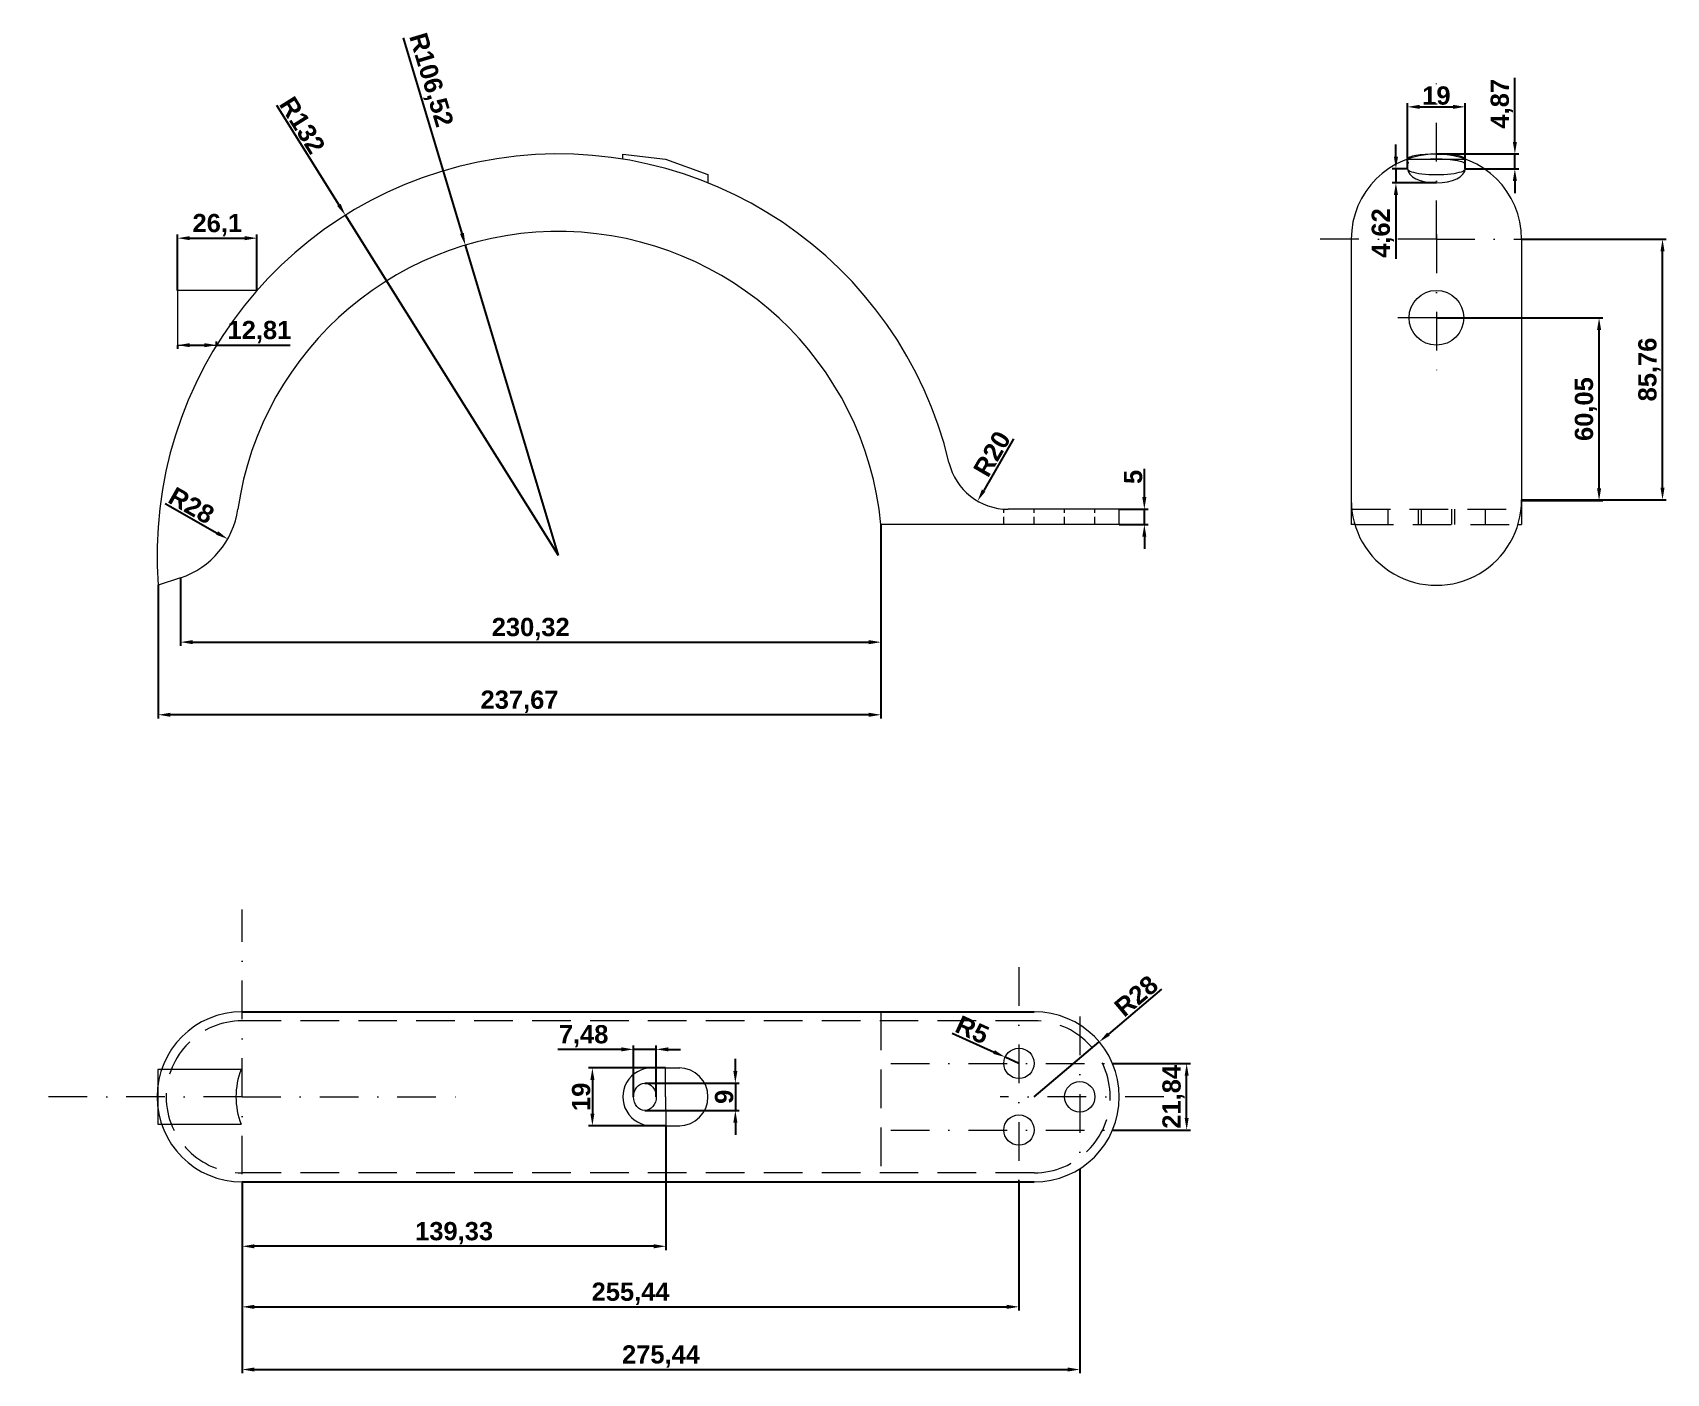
# Model space of a CAD drawing. Header units: millimetres. Extents: x 33 to 570, y 60 to 500.
import ezdxf

# ---------------------------------------------------------------- set-up
doc = ezdxf.new("R2010")
doc.units = ezdxf.units.MM
doc.linetypes.add('TRAZO_Y_PUNTO', pattern=[25.4, 12.7, -6.35, 0, -6.35])
doc.linetypes.add('TRAZOS', pattern=[19.05, 12.7, -6.35])
for name, color, linetype, lineweight in [('01_Contornos', 7, 'Continuous', 20), ('02_Ocultas', 4, 'TRAZOS', 20), ('03_Ejes', 1, 'TRAZO_Y_PUNTO', 18), ('04_Cotas', 3, 'Continuous', 18)]:
    doc.layers.add(name, color=color, linetype=linetype, lineweight=lineweight)
doc.styles.add('EstiloCota', font='arialbd.ttf', dxfattribs={"height": 6})
doc.dimstyles.new('CotasUNE', dxfattribs={"dimtxt": 10, "dimasz": 4, "dimexe": 1.25, "dimexo": 0, "dimtad": 1, "dimtxsty": 'EstiloCota', "dimcen": 2.5, "dimclrd": 256, "dimclrt": 256, "dimadec": 0, "dimazin": 0, "dimtfac": 1, "dimtmove": 0, "dimatfit": 3, "dimfxl": 1, "dimarcsym": 0})

# ---------------------------------------------------------------- blocks, each defined once
blk = doc.blocks.new('*D3')
at = {"layer": '04_Cotas', "color": 0, "lineweight": -2, "transparency": 16777216}
for p, q in [((376.88, 126.86), (376.88, 59.57)), ((101.44, 122.51), (101.44, 59.57))]:
    blk.add_line(p, q, dxfattribs=at)
at = {"layer": '04_Cotas', "lineweight": -2, "transparency": 16777216}
blk.add_line((105.44, 60.82), (372.88, 60.82), dxfattribs=at)
at = {"layer": '04_Cotas', "transparency": 16777216}
for points in [[(105.44, 61.48), (105.44, 60.15), (101.44, 60.82)], [(372.88, 61.48), (372.88, 60.15), (376.88, 60.82)]]:
    blk.add_solid(points, dxfattribs=at)
at = {"layer": 'Defpoints', "color": 0}
for p in [(376.88, 126.86), (101.44, 122.51), (376.88, 60.82)]:
    blk.add_point(p, dxfattribs=at)
at = {"layer": '04_Cotas', "transparency": 16777216, "insert": (239.16, 65.12), "char_height": 6, "attachment_point": 5, "style": 'EstiloCota'}
blk.add_mtext('275,44', dxfattribs=at)
blk = doc.blocks.new('*D4')
at = {"layer": '04_Cotas', "color": 0, "lineweight": -2, "transparency": 16777216}
for p, q in [((101.44, 122.51), (101.44, 80.18)), ((356.88, 122.51), (356.88, 80.18))]:
    blk.add_line(p, q, dxfattribs=at)
at = {"layer": '04_Cotas', "lineweight": -2, "transparency": 16777216}
blk.add_line((105.44, 81.43), (352.88, 81.43), dxfattribs=at)
at = {"layer": '04_Cotas', "transparency": 16777216}
for points in [[(105.44, 82.1), (105.44, 80.76), (101.44, 81.43)], [(352.88, 82.1), (352.88, 80.76), (356.88, 81.43)]]:
    blk.add_solid(points, dxfattribs=at)
at = {"layer": 'Defpoints', "color": 0}
for p in [(101.44, 122.51), (356.88, 122.51), (356.88, 81.43)]:
    blk.add_point(p, dxfattribs=at)
at = {"layer": '04_Cotas', "transparency": 16777216, "insert": (229.16, 85.74), "char_height": 6, "attachment_point": 5, "style": 'EstiloCota'}
blk.add_mtext('255,44', dxfattribs=at)
blk = doc.blocks.new('*D5')
at = {"layer": '04_Cotas', "color": 0, "lineweight": -2, "transparency": 16777216}
for p, q in [((240.6, 160.01), (215.35, 160.01)), ((240.77, 141.01), (215.35, 141.01))]:
    blk.add_line(p, q, dxfattribs=at)
at = {"layer": '04_Cotas', "lineweight": -2, "transparency": 16777216}
blk.add_line((216.6, 156.01), (216.6, 145.01), dxfattribs=at)
at = {"layer": '04_Cotas', "transparency": 16777216}
for points in [[(215.93, 156.01), (217.27, 156.01), (216.6, 160.01)], [(215.93, 145.01), (217.27, 145.01), (216.6, 141.01)]]:
    blk.add_solid(points, dxfattribs=at)
at = {"layer": 'Defpoints', "color": 0}
for p in [(240.6, 160.01), (216.6, 141.01), (240.77, 141.01)]:
    blk.add_point(p, dxfattribs=at)
at = {"layer": '04_Cotas', "transparency": 16777216, "insert": (212.91, 150.51), "char_height": 6, "attachment_point": 5, "rotation": 90, "style": 'EstiloCota'}
blk.add_mtext('19', dxfattribs=at)
blk = doc.blocks.new('*D6')
at = {"layer": '04_Cotas', "color": 0, "lineweight": -2, "transparency": 16777216}
for p, q in [((230.12, 150.51), (230.12, 167.37)), ((237.6, 150.51), (237.6, 167.37))]:
    blk.add_line(p, q, dxfattribs=at)
at = {"layer": '04_Cotas', "lineweight": -2, "transparency": 16777216}
for p, q in [((226.12, 166.12), (205.28, 166.12)), ((237.6, 166.12), (230.12, 166.12)), ((241.6, 166.12), (245.6, 166.12))]:
    blk.add_line(p, q, dxfattribs=at)
at = {"layer": '04_Cotas', "transparency": 16777216}
for points in [[(226.12, 166.78), (226.12, 165.45), (230.12, 166.12)], [(241.6, 166.78), (241.6, 165.45), (237.6, 166.12)]]:
    blk.add_solid(points, dxfattribs=at)
at = {"layer": 'Defpoints', "color": 0}
for p in [(230.12, 166.12), (230.12, 150.51), (237.6, 150.51)]:
    blk.add_point(p, dxfattribs=at)
at = {"layer": '04_Cotas', "transparency": 16777216, "insert": (213.7, 170.42), "char_height": 6, "attachment_point": 5, "style": 'EstiloCota'}
blk.add_mtext('7,48', dxfattribs=at)
blk = doc.blocks.new('*D7')
at = {"layer": '04_Cotas', "lineweight": -2, "transparency": 16777216}
for p, q in [((263.62, 159.01), (263.62, 163.01)), ((263.62, 155.01), (263.62, 146.01)), ((263.62, 142.01), (263.62, 138.01))]:
    blk.add_line(p, q, dxfattribs=at)
at = {"layer": '04_Cotas', "color": 0, "lineweight": -2, "transparency": 16777216}
for p, q in [((233.86, 155.01), (264.87, 155.01)), ((233.86, 146.01), (264.87, 146.01))]:
    blk.add_line(p, q, dxfattribs=at)
at = {"layer": '04_Cotas', "transparency": 16777216}
for points in [[(262.95, 159.01), (264.28, 159.01), (263.62, 155.01)], [(262.95, 142.01), (264.28, 142.01), (263.62, 146.01)]]:
    blk.add_solid(points, dxfattribs=at)
at = {"layer": 'Defpoints', "color": 0}
for p in [(233.86, 155.01), (233.86, 146.01), (263.62, 146.01)]:
    blk.add_point(p, dxfattribs=at)
at = {"layer": '04_Cotas', "transparency": 16777216, "insert": (259.93, 150.51), "char_height": 6, "attachment_point": 5, "rotation": 90, "style": 'EstiloCota'}
blk.add_mtext('9', dxfattribs=at)
blk = doc.blocks.new('*D8')
at = {"layer": '04_Cotas', "lineweight": -2, "transparency": 16777216}
for p, q in [((334.95, 171.49), (348.69, 165.24)), ((356.88, 161.51), (352.33, 163.58))]:
    blk.add_line(p, q, dxfattribs=at)
at = {"layer": '04_Cotas', "transparency": 16777216}
blk.add_solid([(348.97, 165.84), (348.41, 164.63), (352.33, 163.58)], dxfattribs=at)
at = {"layer": 'Defpoints', "color": 0}
for p in [(352.33, 163.58), (356.88, 161.51)]:
    blk.add_point(p, dxfattribs=at)
at = {"layer": '04_Cotas', "transparency": 16777216, "insert": (341.52, 172.54), "char_height": 6, "attachment_point": 5, "rotation": 335.525, "style": 'EstiloCota'}
blk.add_mtext('R5', dxfattribs=at)
blk = doc.blocks.new('*D9')
at = {"layer": '04_Cotas', "lineweight": -2, "transparency": 16777216}
for p, q in [((403.8, 185.88), (386.34, 171.14)), ((361.88, 150.51), (383.28, 168.56))]:
    blk.add_line(p, q, dxfattribs=at)
at = {"layer": '04_Cotas', "transparency": 16777216}
blk.add_solid([(385.91, 171.65), (386.77, 170.63), (383.28, 168.56)], dxfattribs=at)
at = {"layer": 'Defpoints', "color": 0}
for p in [(383.28, 168.56), (361.88, 150.51)]:
    blk.add_point(p, dxfattribs=at)
at = {"layer": '04_Cotas', "transparency": 16777216, "insert": (395.45, 183.66), "char_height": 6, "attachment_point": 5, "rotation": 40.1571, "style": 'EstiloCota'}
blk.add_mtext('R28', dxfattribs=at)
blk = doc.blocks.new('*D10')
at = {"layer": '04_Cotas', "color": 0, "lineweight": -2, "transparency": 16777216}
for p, q in [((522.16, 432.59), (569.78, 432.59)), ((522.16, 346.83), (569.78, 346.83))]:
    blk.add_line(p, q, dxfattribs=at)
at = {"layer": '04_Cotas', "lineweight": -2, "transparency": 16777216}
blk.add_line((568.53, 350.83), (568.53, 428.59), dxfattribs=at)
at = {"layer": '04_Cotas', "transparency": 16777216}
for points in [[(567.87, 428.59), (569.2, 428.59), (568.53, 432.59)], [(567.87, 350.83), (569.2, 350.83), (568.53, 346.83)]]:
    blk.add_solid(points, dxfattribs=at)
at = {"layer": 'Defpoints', "color": 0}
for p in [(522.16, 432.59), (568.53, 432.59), (522.16, 346.83)]:
    blk.add_point(p, dxfattribs=at)
at = {"layer": '04_Cotas', "transparency": 16777216, "insert": (564.23, 389.71), "char_height": 6, "attachment_point": 5, "rotation": 90, "style": 'EstiloCota'}
blk.add_mtext('85,76', dxfattribs=at)
blk = doc.blocks.new('*D11')
at = {"layer": '04_Cotas', "color": 0, "lineweight": -2, "transparency": 16777216}
for p, q in [((494.16, 406.72), (548.92, 406.72)), ((522.16, 346.66), (548.92, 346.66))]:
    blk.add_line(p, q, dxfattribs=at)
at = {"layer": '04_Cotas', "lineweight": -2, "transparency": 16777216}
blk.add_line((547.67, 350.66), (547.67, 402.72), dxfattribs=at)
at = {"layer": '04_Cotas', "transparency": 16777216}
for points in [[(547, 402.72), (548.34, 402.72), (547.67, 406.72)], [(547, 350.66), (548.34, 350.66), (547.67, 346.66)]]:
    blk.add_solid(points, dxfattribs=at)
at = {"layer": 'Defpoints', "color": 0}
for p in [(494.16, 406.72), (547.67, 406.72), (522.16, 346.66)]:
    blk.add_point(p, dxfattribs=at)
at = {"layer": '04_Cotas', "transparency": 16777216, "insert": (543.36, 376.69), "char_height": 6, "attachment_point": 5, "rotation": 90, "style": 'EstiloCota'}
blk.add_mtext('60,05', dxfattribs=at)
blk = doc.blocks.new('*D12')
at = {"layer": '04_Cotas', "lineweight": -2, "transparency": 16777216}
for p, q in [((112.68, 476.66), (133.24, 443.84)), ((205.44, 328.59), (135.36, 440.45))]:
    blk.add_line(p, q, dxfattribs=at)
at = {"layer": '04_Cotas', "transparency": 16777216}
blk.add_solid([(133.8, 444.19), (132.67, 443.48), (135.36, 440.45)], dxfattribs=at)
at = {"layer": 'Defpoints', "color": 0}
for p in [(135.36, 440.45), (205.44, 328.59)]:
    blk.add_point(p, dxfattribs=at)
at = {"layer": '04_Cotas', "transparency": 16777216, "insert": (121.18, 470.04), "char_height": 6, "attachment_point": 5, "rotation": 302.0674, "style": 'EstiloCota'}
blk.add_mtext('R132', dxfattribs=at)
blk = doc.blocks.new('*D13')
at = {"layer": '04_Cotas', "lineweight": -2, "transparency": 16777216}
for p, q in [((154.37, 498.84), (173.69, 434.44)), ((205.44, 328.59), (174.84, 430.61))]:
    blk.add_line(p, q, dxfattribs=at)
at = {"layer": '04_Cotas', "transparency": 16777216}
blk.add_solid([(174.32, 434.63), (173.05, 434.25), (174.84, 430.61)], dxfattribs=at)
at = {"layer": 'Defpoints', "color": 0}
for p in [(174.84, 430.61), (205.44, 328.59)]:
    blk.add_point(p, dxfattribs=at)
at = {"layer": '04_Cotas', "transparency": 16777216, "insert": (163.07, 484.8), "char_height": 6, "attachment_point": 5, "rotation": 286.7003, "style": 'EstiloCota'}
blk.add_mtext('R106,52', dxfattribs=at)
blk = doc.blocks.new('*D14')
at = {"layer": '04_Cotas', "color": 0, "lineweight": -2, "transparency": 16777216}
for p, q in [((387.66, 161.43), (413.28, 161.43)), ((387.66, 139.59), (413.28, 139.59))]:
    blk.add_line(p, q, dxfattribs=at)
at = {"layer": '04_Cotas', "lineweight": -2, "transparency": 16777216}
blk.add_line((412.03, 143.59), (412.03, 157.43), dxfattribs=at)
at = {"layer": '04_Cotas', "transparency": 16777216}
for points in [[(411.37, 157.43), (412.7, 157.43), (412.03, 161.43)], [(411.37, 143.59), (412.7, 143.59), (412.03, 139.59)]]:
    blk.add_solid(points, dxfattribs=at)
at = {"layer": 'Defpoints', "color": 0}
for p in [(387.66, 161.43), (412.03, 161.43), (387.66, 139.59)]:
    blk.add_point(p, dxfattribs=at)
at = {"layer": '04_Cotas', "transparency": 16777216, "insert": (407.73, 150.51), "char_height": 6, "attachment_point": 5, "rotation": 90, "style": 'EstiloCota'}
blk.add_mtext('21,84', dxfattribs=at)
blk = doc.blocks.new('*D16')
at = {"layer": '04_Cotas', "color": 0, "lineweight": -2, "transparency": 16777216}
for p, q in [((80.19, 415.72), (80.19, 434.16)), ((106.29, 415.72), (106.29, 434.16))]:
    blk.add_line(p, q, dxfattribs=at)
at = {"layer": '04_Cotas', "lineweight": -2, "transparency": 16777216}
blk.add_line((84.19, 432.91), (102.29, 432.91), dxfattribs=at)
at = {"layer": '04_Cotas', "transparency": 16777216}
for points in [[(84.19, 433.57), (84.19, 432.24), (80.19, 432.91)], [(102.29, 433.57), (102.29, 432.24), (106.29, 432.91)]]:
    blk.add_solid(points, dxfattribs=at)
at = {"layer": 'Defpoints', "color": 0}
for p in [(106.29, 432.91), (80.19, 415.72), (106.29, 415.72)]:
    blk.add_point(p, dxfattribs=at)
at = {"layer": '04_Cotas', "transparency": 16777216, "insert": (93.24, 437.21), "char_height": 6, "attachment_point": 5, "style": 'EstiloCota'}
blk.add_mtext('26,1', dxfattribs=at)
blk = doc.blocks.new('*D17')
at = {"layer": '04_Cotas', "color": 0, "lineweight": -2, "transparency": 16777216}
for p, q in [((80.19, 397.72), (80.19, 396.47)), ((92.99, 397.72), (92.99, 398.97))]:
    blk.add_line(p, q, dxfattribs=at)
at = {"layer": '04_Cotas', "lineweight": -2, "transparency": 16777216}
for p, q in [((84.19, 397.72), (88.99, 397.72)), ((92.99, 397.72), (117.19, 397.72))]:
    blk.add_line(p, q, dxfattribs=at)
at = {"layer": '04_Cotas', "transparency": 16777216}
for points in [[(84.19, 398.38), (84.19, 397.05), (80.19, 397.72)], [(88.99, 398.38), (88.99, 397.05), (92.99, 397.72)]]:
    blk.add_solid(points, dxfattribs=at)
at = {"layer": 'Defpoints', "color": 0}
for p in [(80.19, 397.72), (92.99, 397.72), (92.99, 397.72)]:
    blk.add_point(p, dxfattribs=at)
at = {"layer": '04_Cotas', "transparency": 16777216, "insert": (107.09, 402.02), "char_height": 6, "attachment_point": 5, "style": 'EstiloCota'}
blk.add_mtext('12,81', dxfattribs=at)
blk = doc.blocks.new('*D19')
at = {"layer": '04_Cotas', "lineweight": -2, "transparency": 16777216}
blk.add_line((355.13, 366.86), (345.28, 349.91), dxfattribs=at)
at = {"layer": '04_Cotas', "transparency": 16777216}
blk.add_solid([(344.7, 350.25), (345.85, 349.58), (343.27, 346.46)], dxfattribs=at)
at = {"layer": 'Defpoints', "color": 0}
for p in [(353.32, 363.74), (343.27, 346.46)]:
    blk.add_point(p, dxfattribs=at)
at = {"layer": '04_Cotas', "transparency": 16777216, "insert": (348.02, 361.97), "char_height": 6, "attachment_point": 5, "rotation": 59.8097, "style": 'EstiloCota'}
blk.add_mtext('R20', dxfattribs=at)
blk = doc.blocks.new('*D20')
at = {"layer": '04_Cotas', "lineweight": -2, "transparency": 16777216}
blk.add_line((76.1, 345.61), (93.19, 335.94), dxfattribs=at)
at = {"layer": '04_Cotas', "transparency": 16777216}
blk.add_solid([(93.52, 336.52), (92.86, 335.36), (96.67, 333.97)], dxfattribs=at)
at = {"layer": 'Defpoints', "color": 0}
for p in [(72.3, 347.76), (96.67, 333.97)]:
    blk.add_point(p, dxfattribs=at)
at = {"layer": '04_Cotas', "transparency": 16777216, "insert": (84.72, 344.97), "char_height": 6, "attachment_point": 5, "rotation": 330.4954, "style": 'EstiloCota'}
blk.add_mtext('R28', dxfattribs=at)
blk = doc.blocks.new('*D21')
at = {"layer": '04_Cotas', "lineweight": -2, "transparency": 16777216}
for p, q in [((398.12, 347.74), (398.12, 357.03)), ((398.12, 338.74), (398.12, 343.74)), ((398.12, 334.74), (398.12, 330.74))]:
    blk.add_line(p, q, dxfattribs=at)
at = {"layer": '04_Cotas', "color": 0, "lineweight": -2, "transparency": 16777216}
for p, q in [((389.88, 343.74), (399.37, 343.74)), ((389.88, 338.74), (399.37, 338.74))]:
    blk.add_line(p, q, dxfattribs=at)
at = {"layer": '04_Cotas', "transparency": 16777216}
for points in [[(397.45, 347.74), (398.78, 347.74), (398.12, 343.74)], [(397.45, 334.74), (398.78, 334.74), (398.12, 338.74)]]:
    blk.add_solid(points, dxfattribs=at)
at = {"layer": 'Defpoints', "color": 0}
for p in [(389.88, 343.74), (389.88, 338.74), (398.12, 343.74)]:
    blk.add_point(p, dxfattribs=at)
at = {"layer": '04_Cotas', "transparency": 16777216, "insert": (394.44, 354.39), "char_height": 6, "attachment_point": 5, "rotation": 90, "style": 'EstiloCota'}
blk.add_mtext('5', dxfattribs=at)
blk = doc.blocks.new('*D22')
at = {"layer": '04_Cotas', "color": 0, "lineweight": -2, "transparency": 16777216}
for p, q in [((311.48, 338.74), (311.48, 274.91)), ((73.81, 318.75), (73.81, 274.91))]:
    blk.add_line(p, q, dxfattribs=at)
at = {"layer": '04_Cotas', "lineweight": -2, "transparency": 16777216}
blk.add_line((307.48, 276.16), (77.81, 276.16), dxfattribs=at)
at = {"layer": '04_Cotas', "transparency": 16777216}
for points in [[(77.81, 276.82), (77.81, 275.49), (73.81, 276.16)], [(307.48, 276.82), (307.48, 275.49), (311.48, 276.16)]]:
    blk.add_solid(points, dxfattribs=at)
at = {"layer": 'Defpoints', "color": 0}
for p in [(311.48, 338.74), (73.81, 318.75), (73.81, 276.16)]:
    blk.add_point(p, dxfattribs=at)
at = {"layer": '04_Cotas', "transparency": 16777216, "insert": (192.64, 280.46), "char_height": 6, "attachment_point": 5, "style": 'EstiloCota'}
blk.add_mtext('237,67', dxfattribs=at)
blk = doc.blocks.new('*D23')
at = {"layer": '04_Cotas', "color": 0, "lineweight": -2, "transparency": 16777216}
for p, q in [((311.48, 338.74), (311.48, 298.79)), ((81.15, 321.19), (81.15, 298.79))]:
    blk.add_line(p, q, dxfattribs=at)
at = {"layer": '04_Cotas', "lineweight": -2, "transparency": 16777216}
blk.add_line((85.15, 300.04), (307.48, 300.04), dxfattribs=at)
at = {"layer": '04_Cotas', "transparency": 16777216}
for points in [[(85.15, 300.71), (85.15, 299.37), (81.15, 300.04)], [(307.48, 300.71), (307.48, 299.37), (311.48, 300.04)]]:
    blk.add_solid(points, dxfattribs=at)
at = {"layer": 'Defpoints', "color": 0}
for p in [(311.48, 338.74), (81.15, 321.19), (311.48, 300.04)]:
    blk.add_point(p, dxfattribs=at)
at = {"layer": '04_Cotas', "transparency": 16777216, "insert": (196.31, 304.35), "char_height": 6, "attachment_point": 5, "style": 'EstiloCota'}
blk.add_mtext('230,32', dxfattribs=at)
blk = doc.blocks.new('*D24')
at = {"layer": '04_Cotas', "color": 0, "lineweight": -2, "transparency": 16777216}
for p, q in [((484.66, 455.71), (484.66, 477.34)), ((503.66, 455.71), (503.66, 477.34))]:
    blk.add_line(p, q, dxfattribs=at)
at = {"layer": '04_Cotas', "lineweight": -2, "transparency": 16777216}
blk.add_line((488.66, 476.09), (499.66, 476.09), dxfattribs=at)
at = {"layer": '04_Cotas', "transparency": 16777216}
for points in [[(488.66, 476.76), (488.66, 475.43), (484.66, 476.09)], [(499.66, 476.76), (499.66, 475.43), (503.66, 476.09)]]:
    blk.add_solid(points, dxfattribs=at)
at = {"layer": 'Defpoints', "color": 0}
for p in [(503.66, 476.09), (484.66, 455.71), (503.66, 455.71)]:
    blk.add_point(p, dxfattribs=at)
at = {"layer": '04_Cotas', "transparency": 16777216, "insert": (494.16, 479.78), "char_height": 6, "attachment_point": 5, "style": 'EstiloCota'}
blk.add_mtext('19', dxfattribs=at)
blk = doc.blocks.new('*D25')
at = {"layer": '04_Cotas', "lineweight": -2, "transparency": 16777216}
for p, q in [((519.98, 464.59), (519.98, 485.62)), ((519.98, 455.71), (519.98, 460.59)), ((519.98, 451.71), (519.98, 447.71))]:
    blk.add_line(p, q, dxfattribs=at)
at = {"layer": '04_Cotas', "color": 0, "lineweight": -2, "transparency": 16777216}
for p, q in [((494.16, 460.59), (521.23, 460.59)), ((503.66, 455.71), (521.23, 455.71))]:
    blk.add_line(p, q, dxfattribs=at)
at = {"layer": '04_Cotas', "transparency": 16777216}
for points in [[(519.31, 464.59), (520.64, 464.59), (519.98, 460.59)], [(519.31, 451.71), (520.64, 451.71), (519.98, 455.71)]]:
    blk.add_solid(points, dxfattribs=at)
at = {"layer": 'Defpoints', "color": 0}
for p in [(494.16, 460.59), (519.98, 460.59), (503.66, 455.71)]:
    blk.add_point(p, dxfattribs=at)
at = {"layer": '04_Cotas', "transparency": 16777216, "insert": (515.67, 477.11), "char_height": 6, "attachment_point": 5, "rotation": 90, "style": 'EstiloCota'}
blk.add_mtext('4,87', dxfattribs=at)
blk = doc.blocks.new('*D26')
at = {"layer": '04_Cotas', "lineweight": -2, "transparency": 16777216}
for p, q in [((480.86, 459.71), (480.86, 463.71)), ((480.86, 455.71), (480.86, 451.09)), ((480.86, 447.09), (480.86, 426.11))]:
    blk.add_line(p, q, dxfattribs=at)
at = {"layer": '04_Cotas', "color": 0, "lineweight": -2, "transparency": 16777216}
for p, q in [((484.66, 455.71), (479.61, 455.71)), ((494.16, 451.09), (479.61, 451.09))]:
    blk.add_line(p, q, dxfattribs=at)
at = {"layer": '04_Cotas', "transparency": 16777216}
for points in [[(480.19, 459.71), (481.53, 459.71), (480.86, 455.71)], [(480.19, 447.09), (481.53, 447.09), (480.86, 451.09)]]:
    blk.add_solid(points, dxfattribs=at)
at = {"layer": 'Defpoints', "color": 0}
for p in [(484.66, 455.71), (480.86, 451.09), (494.16, 451.09)]:
    blk.add_point(p, dxfattribs=at)
at = {"layer": '04_Cotas', "transparency": 16777216, "insert": (476.55, 434.6), "char_height": 6, "attachment_point": 5, "rotation": 90, "style": 'EstiloCota'}
blk.add_mtext('4,62', dxfattribs=at)
blk = doc.blocks.new('*D28')
at = {"layer": '04_Cotas', "color": 0, "lineweight": -2, "transparency": 16777216}
for p, q in [((240.77, 141.01), (240.77, 100.1)), ((101.44, 122.51), (101.44, 100.1))]:
    blk.add_line(p, q, dxfattribs=at)
at = {"layer": '04_Cotas', "lineweight": -2, "transparency": 16777216}
blk.add_line((236.77, 101.35), (105.44, 101.35), dxfattribs=at)
at = {"layer": '04_Cotas', "transparency": 16777216}
for points in [[(105.44, 102.02), (105.44, 100.68), (101.44, 101.35)], [(236.77, 102.02), (236.77, 100.68), (240.77, 101.35)]]:
    blk.add_solid(points, dxfattribs=at)
at = {"layer": 'Defpoints', "color": 0}
for p in [(240.77, 141.01), (101.44, 122.51), (101.44, 101.35)]:
    blk.add_point(p, dxfattribs=at)
at = {"layer": '04_Cotas', "transparency": 16777216, "insert": (171.11, 105.66), "char_height": 6, "attachment_point": 5, "style": 'EstiloCota'}
blk.add_mtext('139,33', dxfattribs=at)

msp = doc.modelspace()

# ---------------------------------------------------------------- linework, layer by layer
for p, q in [((484.66, 455.715), (484.66, 458.934)), ((503.66, 455.715), (503.66, 458.934)), ((101.444, 178.508), (361.881, 178.508)), ((101.444, 122.508), (361.881, 122.508))]:
    msp.add_line(p, q)
at = {"layer": '01_Contornos'}
for p, q in [((226.598, 458.882), (226.598, 460.588)), ((226.598, 460.588), (240.598, 458.934)), ((240.598, 458.934), (254.598, 453.837)), ((484.66, 458.934), (503.66, 458.934)), ((254.598, 453.837), (254.598, 451.095)), ((466.16, 432.588), (466.16, 346.664)), ((522.159, 432.588), (522.159, 346.663)), ((106.286, 415.718), (80.186, 415.718)), ((80.186, 415.718), (80.186, 397.718)), ((80.186, 397.718), (92.994, 397.718)), ((466.16, 346.829), (466.136, 338.745)), ((522.159, 346.663), (522.159, 338.745)), ((389.881, 338.745), (311.476, 338.745)), ((361.772, 343.745), (353.324, 343.745)), ((389.881, 343.745), (361.772, 343.745)), ((389.881, 338.745), (389.881, 343.745)), ((389.881, 338.745), (389.881, 343.745)), ((467.327, 338.745), (466.136, 338.745)), ((520.992, 338.745), (522.159, 338.745)), ((81.152, 321.192), (73.811, 318.747)), ((101.052, 159.508), (73.685, 159.508)), ((73.685, 159.508), (73.685, 141.508)), ((236.162, 160.008), (245.38, 160.008)), ((240.598, 150.508), (240.598, 160.008)), ((240.598, 150.508), (240.771, 141.008)), ((73.685, 141.508), (101.052, 141.508)), ((236.162, 141.008), (245.38, 141.008))]:
    msp.add_line(p, q, dxfattribs=at)
at = {"layer": '01_Contornos', "linetype": 'TRAZOS', "ltscale": 0.2}
for p, q in [((351.876, 338.745), (351.886, 343.796)), ((361.881, 338.745), (361.881, 343.745)), ((371.881, 338.745), (371.881, 343.745)), ((381.881, 338.745), (381.881, 343.745))]:
    msp.add_line(p, q, dxfattribs=at)
at = {"layer": '01_Contornos'}
for centre, radius in [((494.16, 406.718), 9), ((356.881, 161.508), 5), ((376.881, 150.508), 5), ((356.881, 139.588), 5)]:
    msp.add_circle(centre, radius, dxfattribs=at)
for centre, radius, start, end in [((205.445, 328.587), 132.001, 13.37367, 184.27507), ((494.16, 432.588), 28, 0, 180), ((205.445, 328.587), 106.517, 5.47233, 171.80683), ((353.324, 363.745), 20, 193.37367, 270), ((494.16, 346.747), 28, 179.83153, 0.17064), ((72.301, 347.757), 28, 288.42691, 351.80683), ((101.444, 150.508), 28, 90, 270), ((361.881, 150.508), 28, 270, 90), ((124.376, 150.508), 25, 158.8998, 201.1002), ((236.098, 150.508), 9.5, 89.61546, 270.38454), ((245.098, 150.508), 9.5, 270.14892, 89.85108)]:
    msp.add_arc(centre, radius, start, end, dxfattribs=at)
for centre, major_axis, ratio, start_param, end_param in [((494.16, 458.934), (-9.5, 0), 0.1740627, 3.1415927, 6.2831853), ((494.16, 455.715), (9.5, 0), 0.4863237, 3.1415927, 6.2831853), ((494.16, 455.715), (-9.5, 0), 0.1976781, 6.2831853, 9.424778)]:
    msp.add_ellipse(centre, major_axis=major_axis, ratio=ratio, start_param=start_param, end_param=end_param, dxfattribs=at)
msp.add_ellipse((233.857, 150.508), major_axis=(0, -4.5), ratio=0.8314423, dxfattribs=at)
at = {"layer": '02_Ocultas'}
for p, q in [((466.321, 343.745), (521.998, 343.745)), ((467.327, 338.745), (520.992, 338.745)), ((478.16, 343.745), (478.16, 338.745)), ((488.16, 343.745), (488.16, 338.745)), ((489.16, 343.745), (489.16, 338.745)), ((499.16, 343.745), (499.16, 338.745)), ((500.16, 343.745), (500.16, 338.745)), ((510.16, 343.745), (510.16, 338.745)), ((311.476, 178.508), (311.476, 122.508)), ((361.881, 175.508), (101.444, 175.508)), ((361.881, 125.508), (101.444, 125.508))]:
    msp.add_line(p, q, dxfattribs=at)
for centre, start, end in [((101.444, 150.508), 90, 270), ((361.881, 150.508), 270, 90)]:
    msp.add_arc(centre, 25, start, end, dxfattribs=at)
msp.add_ellipse((494.16, 457.228), major_axis=(-9.5, 0), ratio=0.1740627, start_param=3.1415927, end_param=6.2831853, dxfattribs=at)
at = {"layer": '03_Ejes'}
for p, q in [((494.16, 432.588), (494.16, 483.82)), ((494.16, 432.588), (451.571, 432.588)), ((494.16, 434.133), (494.16, 384.632)), ((494.16, 432.588), (549.429, 432.588)), ((494.16, 406.718), (476.252, 406.718)), ((494.16, 406.718), (514.02, 406.718)), ((101.444, 99.528), (101.444, 212.129)), ((356.881, 193.161), (356.881, 107.601)), ((376.881, 176.896), (376.881, 120.747)), ((314.759, 161.508), (395.333, 161.508)), ((101.444, 150.508), (32.523, 150.508)), ((101.444, 150.508), (171.862, 150.508)), ((404.474, 150.508), (350.744, 150.508)), ((314.759, 139.588), (391.989, 139.588))]:
    msp.add_line(p, q, dxfattribs=at)
at = {"layer": '04_Cotas'}
for p, q in [((466.321, 343.745), (466.151, 343.745)), ((521.998, 343.745), (522.159, 343.745))]:
    msp.add_line(p, q, dxfattribs=at)

# ---------------------------------------------------------------- dimensions: what is measured, and where the dimension line sits
for center, mpoint, picture, middle in [((205.445, 328.587), (174.836, 430.611), '*D13', (158.95, 483.561)), ((205.445, 328.587), (135.363, 440.447), '*D12', (118.051, 468.08)), ((353.324, 363.745), (343.267, 346.457), '*D19', (351.212, 360.114)), ((72.301, 347.757), (96.67, 333.967), '*D20', (82.903, 341.757)), ((361.881, 150.508), (383.281, 168.565), '*D9', (397.826, 180.838))]:
    dim = msp.add_radius_dim(center=center, mpoint=mpoint, dimstyle='CotasUNE', dxfattribs=at)
    dim.commit()
    dim.dimension.update_dxf_attribs({"geometry": picture, "text_midpoint": middle, "dimtype": 164})
for base, p1, p2, picture, middle in [((503.66, 476.093), (484.66, 455.715), (503.66, 455.715), '*D24', (494.16, 479.784)), ((106.286, 432.908), (80.186, 415.718), (106.286, 415.718), '*D16', (93.236, 437.215)), ((92.994, 397.718), (80.186, 397.718), (92.994, 397.718), '*D17', (107.094, 402.024)), ((73.8112, 276.1557), (311.4763, 338.7446), (73.8112, 318.7467), '*D22', (192.6437, 280.4622)), ((311.476, 300.039), (81.152, 321.192), (311.476, 338.745), '*D23', (196.314, 304.345)), ((230.116, 166.115), (237.599, 150.508), (230.116, 150.508), '*D6', (213.7, 170.422)), ((101.444, 101.351), (240.771, 141.008), (101.444, 122.508), '*D28', (171.108, 105.658))]:
    dim = msp.add_linear_dim(base=base, p1=p1, p2=p2, dimstyle='CotasUNE', dxfattribs=at)
    dim.commit()
    dim.dimension.update_dxf_attribs({"geometry": picture, "text_midpoint": middle})
for base, p1, p2, picture, middle in [((519.975, 460.588), (503.66, 455.715), (494.16, 460.588), '*D25', (515.669, 477.106)), ((480.86, 451.095), (484.66, 455.715), (494.16, 451.095), '*D26', (476.554, 434.601)), ((568.533, 432.588), (522.159, 346.83), (522.159, 432.588), '*D10', (564.226, 389.709)), ((547.6689, 406.7177), (522.1594, 346.6633), (494.1595, 406.7177), '*D11', (543.3624, 376.6905)), ((398.117, 343.745), (389.881, 338.745), (389.881, 343.745), '*D21', (394.441, 354.387)), ((263.618, 146.008), (233.857, 155.008), (233.857, 146.008), '*D7', (259.927, 150.508)), ((216.601, 141.008), (240.598, 160.008), (240.771, 141.008), '*D5', (212.91, 150.508))]:
    dim = msp.add_linear_dim(base=base, p1=p1, p2=p2, angle=90, dimstyle='CotasUNE', dxfattribs=at)
    dim.commit()
    dim.dimension.update_dxf_attribs({"geometry": picture, "text_midpoint": middle})
dim = msp.add_radius_dim(center=(356.881, 161.508), mpoint=(352.33, 163.579), dimstyle='CotasUNE', dxfattribs=at)
dim.commit()
dim.dimension.update_dxf_attribs({"geometry": '*D8', "text_midpoint": (341.522, 172.538)})
dim = msp.add_linear_dim(base=(412.034, 161.428), p1=(387.664, 139.588), p2=(387.664, 161.428), angle=90, dimstyle='CotasUNE', dxfattribs=at)
dim.commit()
dim.dimension.update_dxf_attribs({"geometry": '*D14', "text_midpoint": (412.034, 150.508), "dimtype": 160})
for base, p2, picture, middle in [((376.881, 60.817), (376.881, 126.865), '*D3', (239.162, 60.817)), ((356.881, 81.43), (356.881, 122.508), '*D4', (229.162, 81.43))]:
    dim = msp.add_linear_dim(base=base, p1=(101.444, 122.508), p2=p2, dimstyle='CotasUNE', dxfattribs=at)
    dim.commit()
    dim.dimension.update_dxf_attribs({"geometry": picture, "text_midpoint": middle, "dimtype": 160})

doc.saveas('drawing.dxf')
